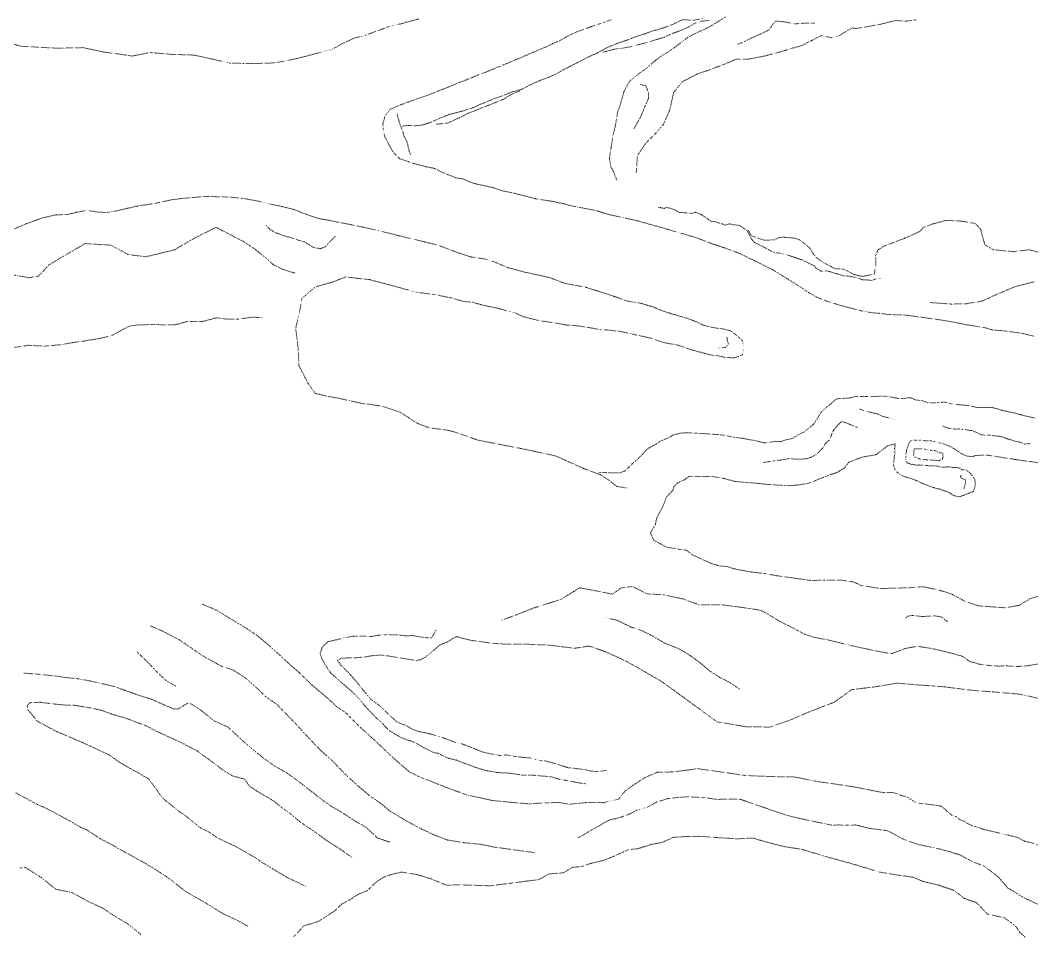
# Model space of a CAD drawing. Extents: x 682410 to 689460, y 7661803 to 7669124.
# Drawn here: x 687240.5 to 687582.7, y 7667131.1 to 7667440.4 of the extents above; entities that cross this region are included whole.
import ezdxf

# ---------------------------------------------------------------- set-up
doc = ezdxf.new("R2010")
doc.units = 0
doc.header["$MEASUREMENT"] = 0
doc.linetypes.add('DOT', pattern=[0.25, 0, -0.25])
doc.layers.add('02 TOE_Line', color=1, linetype='DOT', lineweight=20)

msp = doc.modelspace()

# ---------------------------------------------------------------- linework, layer by layer
at = {"layer": '02 TOE_Line'}
for points in [[(687375.21, 7667440.77, 4244.4), (687369.28, 7667439.18, 4244.01), (687364.95, 7667438.13, 4243.48), (687363.01, 7667437.4, 4243.66), (687359.73, 7667436.19, 4243.29), (687357.31, 7667435.26, 4242.93), (687353.39, 7667434.27, 4242.71), (687349.55, 7667432.48, 4242.45), (687345.92, 7667430.47, 4242.17), (687339.71, 7667428.86, 4241.91), (687334.92, 7667427.61, 4241.74), (687328.6, 7667426.25, 4241.58), (687324.32, 7667425.78, 4241.85), (687319.99, 7667425.75, 4241.75), (687315.83, 7667425.75, 4241.65), (687311.31, 7667425.81, 4241.54), (687305.43, 7667427.21, 4241.39), (687299.2, 7667428.56, 4241.68), (687291.52, 7667428.81, 4241.6), (687284.35, 7667429.42, 4241.53), (687278.53, 7667428.24, 4241.45), (687268.77, 7667429.59, 4241.45), (687261.67, 7667431.08, 4241.47), (687252.96, 7667430.89, 4241.44), (687240.6, 7667431.55, 4242.22), (687234.61, 7667433.37, 4242.48)], [(687583.27, 7667333.43, 4225.26), (687578.9, 7667334.47, 4225.61), (687573.15, 7667335.22, 4226), (687569.51, 7667335.5, 4226.32), (687567.21, 7667336.2, 4226.5), (687564.92, 7667336.59, 4226.63), (687560.52, 7667337.29, 4226.97), (687555.9, 7667338.24, 4227.36), (687550.74, 7667339.05, 4227.84), (687540.38, 7667340.51, 4228.91), (687537.24, 7667340.67, 4229.19), (687534.08, 7667340.72, 4229.41), (687531.08, 7667341.16, 4229.62), (687527.95, 7667341.41, 4229.82), (687524.21, 7667342.22, 4230.06), (687522.33, 7667342.66, 4230.19), (687518.09, 7667343.78, 4230.49), (687513.22, 7667345.28, 4230.83), (687509.71, 7667346.73, 4231.04), (687507.13, 7667348.18, 4231.16), (687504.91, 7667349.73, 4231.22), (687500.24, 7667352.67, 4231.33), (687494.96, 7667355.92, 4231.53), (687488.86, 7667358.96, 4231.75), (687483.55, 7667361.54, 4231.99), (687478.85, 7667363.26, 4232.24), (687474.53, 7667364.69, 4232.53), (687469.54, 7667366.59, 4233.01), (687464.88, 7667368, 4233.56), (687456.93, 7667370.32, 4234.52), (687449.27, 7667372.45, 4235.4), (687439.22, 7667374.67, 4236.28), (687435.23, 7667375.97, 4236.63), (687426.98, 7667377.5, 4237.32), (687424.5, 7667378.17, 4237.54), (687420.79, 7667379, 4237.85), (687414.68, 7667379.94, 4238.34), (687410.12, 7667381.17, 4238.72), (687407.15, 7667381.9, 4238.96), (687403.67, 7667382.63, 4239.23), (687400.49, 7667383.66, 4239.49), (687397.77, 7667384.3, 4239.75), (687394.77, 7667384.9, 4240.01), (687392.32, 7667385.7, 4240.23), (687390.2, 7667386.66, 4240.4), (687387.85, 7667387.02, 4240.57), (687383.51, 7667388.74, 4240.88), (687380.64, 7667390.18, 4241.09), (687377.75, 7667390.77, 4241.19), (687373.53, 7667391.84, 4241.26), (687371.65, 7667392.5, 4241.28), (687368.88, 7667393.44, 4241.29), (687366.51, 7667395.79, 4241.31), (687363.83, 7667400.82, 4241.89), (687363.23, 7667403.41, 4241.72), (687363.16, 7667405.37, 4241.75), (687363.9, 7667408.06, 4242.06), (687365.24, 7667409.64, 4242.57), (687365.56, 7667410.14, 4242.7), (687367.64, 7667411.11, 4242.88), (687369.53, 7667411.88, 4243.06), (687371.74, 7667412.65, 4243.13), (687374.01, 7667413.54, 4243.25), (687376.36, 7667414.31, 4243.29), (687378.53, 7667415.04, 4243.38), (687380.8, 7667416.01, 4243.58), (687382.89, 7667416.81, 4243.67), (687384.93, 7667417.59, 4243.85), (687387.05, 7667418.46, 4243.99), (687389.22, 7667419.36, 4244.15), (687391.43, 7667420.19, 4244.27), (687393.63, 7667421.08, 4244.39), (687395.68, 7667421.97, 4244.67), (687397.91, 7667422.77, 4244.71), (687400.15, 7667423.66, 4244.85), (687402.13, 7667424.57, 4245), (687404.24, 7667425.34, 4245.1), (687406.21, 7667426.2, 4245.22), (687408.28, 7667427.07, 4245.33), (687410.22, 7667427.86, 4245.46), (687412.23, 7667428.77, 4245.51), (687414.25, 7667429.62, 4245.65), (687416.35, 7667430.52, 4245.77), (687418.38, 7667431.33, 4245.98), (687420.58, 7667432.4, 4246.1), (687422.77, 7667433.35, 4246.32), (687424.78, 7667434.5, 4246.48), (687427.05, 7667435.65, 4246.72), (687429.05, 7667436.52, 4246.85), (687431.31, 7667437.34, 4247.02), (687433.71, 7667438.2, 4247.19), (687436.07, 7667439, 4247.29), (687438.3, 7667439.79, 4247.4), (687440.43, 7667440.5, 4247.55)], [(687369.63, 7667404.52, 4243.32), (687371.83, 7667404.77, 4243.42), (687373.71, 7667404.6, 4243.59), (687376.57, 7667404.86, 4243.67), (687379.67, 7667405.94, 4243.64), (687382.87, 7667407.44, 4243.78), (687385.95, 7667408.53, 4243.71), (687388.94, 7667409.3, 4244.05), (687393.62, 7667410.72, 4244.29), (687396.41, 7667412.02, 4244.93), (687400.57, 7667413.72, 4244.5), (687403.27, 7667414.61, 4244.12), (687406.25, 7667415.88, 4244.11), (687410.09, 7667416.94, 4244.01), (687412.68, 7667418.35, 4244.25), (687416.5, 7667420.02, 4244.6), (687419.41, 7667421.11, 4244.63), (687422.26, 7667422.43, 4244.17), (687424.12, 7667423.54, 4244.18), (687426.36, 7667424.67, 4244.47), (687429.07, 7667426.08, 4244.66), (687432.75, 7667427.95, 4244.6), (687435.85, 7667429.34, 4244.89), (687439.28, 7667431.22, 4245.67), (687442.83, 7667432.65, 4246.14), (687446, 7667433.7, 4246.55), (687449.18, 7667434.96, 4246.93), (687452.17, 7667435.89, 4247.16), (687454.46, 7667436.74, 4247.86), (687458.21, 7667437.81, 4248.38), (687461.53, 7667439.07, 4249.13), (687464.47, 7667440.54, 4250.15), (687468.13, 7667440.33, 4249.91), (687471.52, 7667440.91, 4250.66)], [(687437.55, 7667429.56, 4245.69), (687441.18, 7667430.48, 4245.88), (687444.16, 7667430.89, 4246.3), (687447.44, 7667431.46, 4246.55), (687449.32, 7667432.02, 4246.68), (687453.07, 7667432.9, 4247.07), (687455.61, 7667433.78, 4247.8), (687458.39, 7667434.67, 4247.59), (687460.52, 7667435.65, 4248.41), (687464.29, 7667437, 4248.59), (687466.76, 7667438.17, 4248.92), (687468.87, 7667439.39, 4249.23), (687470.81, 7667440, 4249.42), (687474.35, 7667440.43, 4249.89)], [(687479.31, 7667441.62, 4250.62), (687474.44, 7667438.57, 4249.81), (687471.96, 7667437.29, 4249.25), (687468.76, 7667435.84, 4248.38), (687466.32, 7667434.59, 4247.76), (687462.61, 7667431.7, 4247.14), (687459.78, 7667429.71, 4246.32), (687457.4, 7667428.28, 4245.36), (687455.29, 7667426.69, 4244.61), (687451.96, 7667423.79, 4244.58), (687450.11, 7667422.55, 4244.76), (687446.61, 7667419.71, 4245.13), (687444.71, 7667416.19, 4245.05), (687443.68, 7667412.36, 4244.58), (687442.53, 7667409.21, 4244.11), (687441.87, 7667404.98, 4243.74), (687441.04, 7667401.51, 4243.42), (687440.32, 7667397.23, 4243.14), (687439.78, 7667393.54, 4242.52), (687440.15, 7667391.04, 4242.11), (687441.1, 7667389.24, 4242.3), (687442.35, 7667386.02, 4241.98)], [(687448.86, 7667388.82, 4241.09), (687449.26, 7667394.54, 4241.21), (687452.05, 7667398.72, 4241.4), (687455.57, 7667402.22, 4241.12), (687458.03, 7667405.09, 4241.53), (687460.14, 7667409.78, 4243.1), (687461.49, 7667415.83, 4244.05), (687464.45, 7667419.53, 4244.72), (687469.5, 7667422.17, 4244.56), (687473.51, 7667423.51, 4244.02), (687478.91, 7667425.55, 4243.11), (687482.9, 7667427.22, 4242.77), (687486.91, 7667427.19, 4243.55), (687491.1, 7667428.01, 4244.18), (687493.34, 7667428.52, 4244.25), (687496.22, 7667429.31, 4244.05), (687497.87, 7667429.75, 4243.7), (687501.18, 7667430.77, 4243.07), (687504.62, 7667431.67, 4243.65), (687508.29, 7667433.54, 4244.43), (687511.47, 7667435.13, 4245.47), (687515.09, 7667434.42, 4244.42), (687517.35, 7667435.04, 4243.77), (687521.92, 7667437.77, 4243.86), (687523.28, 7667437.57, 4244.16), (687527.9, 7667438.35, 4244.58), (687530.57, 7667438.8, 4244.81), (687536.66, 7667440.25, 4245), (687540.3, 7667440.05, 4245.48), (687543.61, 7667440.49, 4244.65)], [(687509.15, 7667439.31, 4249.61), (687505.88, 7667439.35, 4249.41), (687502.34, 7667439.12, 4249.29), (687499.17, 7667439.8, 4249.3), (687495.86, 7667440.09, 4249.61), (687493.73, 7667437, 4249.6), (687490.1, 7667435.35, 4249.69), (687487.45, 7667434.16, 4249.73), (687485.3, 7667433.04, 4249.86), (687482.99, 7667432.11, 4249.75)], [(687409.32, 7667416.42, 4243.99), (687406.25, 7667415.06, 4244.14), (687403.73, 7667413.49, 4244.31), (687398.52, 7667411.44, 4244.05), (687395.94, 7667410.39, 4243.59), (687391.94, 7667408.82, 4242.89), (687389.06, 7667407.36, 4242.37), (687385.09, 7667405.56, 4241.88), (687381.03, 7667405.14, 4241.62)], [(687448.12, 7667403.65, 4244.81), (687450.28, 7667407.53, 4244.85), (687451.8, 7667411.14, 4245.3), (687452.98, 7667413.82, 4245.68), (687453, 7667415.86, 4245.68), (687452.12, 7667418.2, 4245.47), (687450.02, 7667418.63, 4245.92)], [(687372.52, 7667394.95, 4242.83), (687372.08, 7667396.04, 4242.97), (687371.25, 7667399.3, 4243.1), (687370.27, 7667401.2, 4243.25), (687369.57, 7667403.53, 4243.33), (687369.1, 7667404.53, 4243.44), (687368.5, 7667406.57, 4243.67), (687367.95, 7667408.71, 4243.78)], [(687485.23, 7667329.98, 4231.14), (687484.79, 7667331.87, 4231.2), (687483.69, 7667332.91, 4231.29), (687482.43, 7667334.01, 4231.38), (687480.83, 7667335.19, 4231.52), (687478.47, 7667335.85, 4231.68), (687476.36, 7667336.1, 4231.82), (687475.07, 7667336.3, 4231.9), (687473.15, 7667336.65, 4232.05), (687471.02, 7667337.34, 4232.21), (687469.51, 7667338.2, 4232.35), (687464.9, 7667339.8, 4232.72), (687460.41, 7667341.12, 4233.08), (687457.4, 7667342.1, 4233.32), (687454.91, 7667343.2, 4233.56), (687452.79, 7667343.84, 4233.74), (687450.83, 7667344.46, 4233.9), (687448.33, 7667344.95, 4234.12), (687447.45, 7667344.99, 4234.2), (687445.69, 7667345.36, 4234.37), (687441.47, 7667346.87, 4234.83), (687438.14, 7667347.93, 4235.2), (687435.11, 7667348.91, 4235.52), (687431.98, 7667349.94, 4235.85), (687428.36, 7667350.61, 4236.19), (687424.78, 7667351.25, 4236.54), (687419.44, 7667353.28, 4237.09), (687411.47, 7667355.02, 4237.79), (687405.65, 7667356.54, 4238.37), (687400.38, 7667358.73, 4238.91), (687397.52, 7667359.55, 4239.18), (687393.09, 7667360.2, 4239.58), (687389, 7667361.47, 4239.95), (687385.83, 7667362.7, 4240.21), (687381.89, 7667364.19, 4240.5), (687377.19, 7667365.35, 4240.77), (687372.36, 7667366.48, 4240.99), (687368.39, 7667367.46, 4241.08), (687364.43, 7667368.45, 4241.12), (687360.55, 7667369.39, 4241.13), (687356.56, 7667370.28, 4241.15), (687352.53, 7667371.11, 4241.12), (687348.36, 7667371.91, 4241.1), (687344.09, 7667372.79, 4241.11), (687341.43, 7667373.22, 4241.12), (687337.16, 7667374.66, 4241.15), (687332.92, 7667376.33, 4241.21), (687328.38, 7667377.43, 4241.3), (687324.04, 7667378.34, 4241.29), (687320.52, 7667379.25, 4241.33), (687315.03, 7667380.17, 4241.36), (687310.82, 7667380.5, 4241.29), (687303.45, 7667380.73, 4241.29), (687295.84, 7667380.09, 4241.11), (687291.49, 7667379.56, 4241.11), (687287.54, 7667378.67, 4241.04), (687284.32, 7667378.07, 4240.95), (687280, 7667377.46, 4240.98), (687276.78, 7667376.69, 4240.84), (687272.87, 7667375.82, 4241), (687270.04, 7667375.28, 4241.06), (687266.95, 7667375.37, 4240.88), (687263.04, 7667375.99, 4240.64), (687259.49, 7667375.34, 4240.63), (687256.31, 7667374.57, 4240.77), (687252.62, 7667374.51, 4240.44), (687248.08, 7667373.47, 4240.43), (687242.69, 7667371.52, 4240.55), (687236.15, 7667368.75, 4240.61)], [(687531.33, 7667352.99, 4230.08), (687529.3, 7667352.63, 4230.08), (687528.84, 7667352.26, 4230.33), (687526.56, 7667352.47, 4230.22), (687525.35, 7667352.52, 4230.1), (687524.22, 7667352.97, 4230.18), (687522.69, 7667353.33, 4230.41), (687520.75, 7667353.73, 4230.36), (687519.07, 7667353.85, 4230.32), (687516.67, 7667354.57, 4230.29), (687513.3, 7667355.53, 4230.59), (687511.44, 7667355.36, 4231.11), (687509.53, 7667356.54, 4231.63), (687509.12, 7667357.19, 4231.88), (687505.38, 7667359.05, 4232.19), (687500.31, 7667360.8, 4232.65), (687497.07, 7667361.58, 4232.1), (687495.65, 7667361.69, 4232.39), (687494.22, 7667362.31, 4232.58), (687491.15, 7667364.03, 4232.09), (687488.82, 7667365.14, 4231.98), (687487.93, 7667366.19, 4232.02), (687486.5, 7667368.9, 4233.44), (687485.56, 7667369.71, 4233.83), (687483.56, 7667371.02, 4233.6), (687482.18, 7667371.06, 4233.74), (687480.39, 7667371.45, 4233.74), (687479.01, 7667370.97, 4234.38), (687477.41, 7667371.62, 4234.17), (687476.64, 7667371.73, 4234.65), (687475.26, 7667372.19, 4235.02), (687474.1, 7667372.31, 4235.39), (687473.15, 7667373.05, 4236.36), (687470.92, 7667374.54, 4236.14), (687468.92, 7667375.42, 4236.01), (687467.52, 7667374.97, 4236.8), (687465.54, 7667375.18, 4237.15), (687464.24, 7667375.24, 4237.6), (687463.24, 7667375.37, 4238.27), (687461.98, 7667376.17, 4238.41), (687460.71, 7667376.6, 4238.43), (687459.21, 7667377.01, 4238.59), (687458.29, 7667376.62, 4238.98), (687457.06, 7667376.93, 4238.95), (687456.05, 7667377.07, 4239.37)], [(687586.6, 7667361.33, 4231.97), (687581.82, 7667362.66, 4232.34), (687576.49, 7667362, 4232.73), (687569.56, 7667362.68, 4232.87), (687566.83, 7667364.36, 4232.78), (687566.11, 7667366.71, 4233.12), (687565.37, 7667369.65, 4233.95), (687563.49, 7667371.56, 4234.54), (687558.9, 7667372.36, 4234.22), (687553.68, 7667372.61, 4234.18), (687549.52, 7667371.5, 4233.34), (687545.91, 7667370.22, 4231.87), (687545.07, 7667369.02, 4231.26), (687542.44, 7667367.75, 4231.31), (687539.56, 7667366.54, 4231.13), (687535.44, 7667364.94, 4231.1), (687533.04, 7667364.06, 4231.07), (687530.72, 7667362.72, 4230.97), (687529.83, 7667360.78, 4231.1), (687529.94, 7667357.63, 4231.18), (687529.4, 7667354.47, 4231.17), (687525.51, 7667353.62, 4230.84), (687522.6, 7667354.25, 4230.85), (687519.06, 7667356.11, 4231.17), (687516.09, 7667356.23, 4231.38), (687511.46, 7667358.76, 4231.57), (687509.75, 7667360.05, 4231.9), (687508.57, 7667361.55, 4232.44), (687507.71, 7667363.12, 4233.15), (687506.39, 7667364.29, 4233.41), (687504.08, 7667366.01, 4233.18), (687502.54, 7667366.54, 4232.86), (687500.86, 7667366.76, 4233.02), (687498.92, 7667366.89, 4233.23), (687497.12, 7667366.85, 4233.5), (687495.72, 7667366.05, 4234.08), (687492.13, 7667365.86, 4232.72), (687487.8, 7667367.34, 4232.35), (687486.69, 7667369.39, 4233.68)], [(687224.42, 7667356.48, 4233.4), (687229.63, 7667356.01, 4233.42), (687235.69, 7667354.56, 4233.46), (687243.39, 7667353.21, 4233.13), (687246.66, 7667353.76, 4233.06), (687250.28, 7667357.62, 4232.76), (687255.64, 7667360.83, 4232.87), (687262.41, 7667364.76, 4232.87), (687271.16, 7667364.21, 4233.51), (687276.91, 7667361.05, 4233.71), (687282.91, 7667360.29, 4234.34), (687292.62, 7667362.62, 4235.75), (687299.6, 7667366.72, 4236.12), (687306.74, 7667370.25, 4236.17), (687316.03, 7667365.42, 4237.03), (687320.06, 7667362.74, 4236.3), (687321.01, 7667361.93, 4235.74), (687322.89, 7667360.43, 4235.42), (687326.2, 7667357.54, 4235.53), (687329.2, 7667356.06, 4235.22), (687333.33, 7667354.78, 4235.62)], [(687323.7, 7667370.82, 4241.56), (687324.95, 7667369.56, 4241.34), (687326.72, 7667368.49, 4241.31), (687329.46, 7667367.46, 4240.94), (687331.42, 7667366.92, 4240.96), (687333.78, 7667366.17, 4240.7), (687336.57, 7667365.3, 4240.3), (687339.62, 7667363.46, 4240.62), (687341.9, 7667363, 4240.16), (687343.67, 7667363.66, 4240.27), (687345, 7667365.18, 4240.68), (687347.17, 7667367.38, 4242.25)], [(687485.07, 7667328.74, 4231.14), (687484.8, 7667327.14, 4230.76), (687482.13, 7667326.05, 4230.7), (687478.95, 7667326.24, 4230.62), (687476.19, 7667326.83, 4230.74), (687474.38, 7667326.98, 4230.57), (687470.36, 7667328.04, 4230.6), (687466.34, 7667329.19, 4230.58), (687463.11, 7667330.33, 4230.53), (687458.17, 7667331.27, 4230.52), (687453.92, 7667332.72, 4230.53), (687450.35, 7667333.49, 4230.38), (687447.65, 7667334.1, 4230.32), (687443.5, 7667335.02, 4230.27), (687438.77, 7667335.54, 4230.19), (687436.59, 7667335.7, 4230.24), (687432.43, 7667336.4, 4230.31), (687428.87, 7667336.92, 4230.42), (687425.28, 7667337.18, 4230.4), (687420.44, 7667338.03, 4230.46), (687416.4, 7667338.61, 4230.8), (687410.88, 7667339.91, 4230.69), (687407.84, 7667341.27, 4230.68), (687404.58, 7667342.08, 4230.76), (687402.07, 7667342.86, 4230.88), (687396.19, 7667344.1, 4230.9), (687393.29, 7667344.94, 4230.56), (687390.55, 7667345.15, 4230.63), (687386.55, 7667346.31, 4230.72), (687384.99, 7667346.6, 4230.99), (687380.69, 7667347.5, 4230.65), (687374.34, 7667348.3, 4230.53), (687370.23, 7667349.44, 4230.55), (687366.13, 7667350.58, 4230.58), (687358.61, 7667352.54, 4230.33), (687354.59, 7667352.99, 4230.7), (687350.56, 7667353.45, 4231.08), (687346.11, 7667351.71, 4230.37), (687340.39, 7667350.14, 4230.58), (687335.77, 7667346.24, 4230.75), (687335.04, 7667342.05, 4230.49), (687333.65, 7667336.17, 4230.28), (687334.47, 7667329.21, 4229.94), (687334.76, 7667323.42, 4230.07), (687337.79, 7667317.51, 4230.12), (687340.26, 7667314.06, 4230.1), (687343.33, 7667313.31, 4229.81), (687348.04, 7667312.41, 4229.6), (687355.59, 7667310.77, 4229.75), (687362.85, 7667309.7, 4229.84), (687369.04, 7667307.67, 4229.81), (687374.73, 7667303.96, 4229.99), (687378.74, 7667302.4, 4230.25), (687382.81, 7667301.88, 4230.1), (687385.45, 7667301.52, 4230.2), (687389.54, 7667300.28, 4230.25), (687395.22, 7667298.24, 4230.37), (687400.16, 7667297.28, 4230.44), (687405.1, 7667296.32, 4230.51), (687409.79, 7667295.39, 4230.58), (687414.47, 7667294.45, 4230.66), (687421.73, 7667292.83, 4230.64), (687426.43, 7667290.71, 4230.74), (687431.14, 7667288.6, 4230.83), (687436.75, 7667286.53, 4230.74), (687439.44, 7667284.79, 4230.68), (687442.28, 7667282.56, 4230.63), (687445.93, 7667282, 4230.53)], [(687548.29, 7667344.79, 4230.79), (687555.56, 7667344.28, 4230.97), (687560.71, 7667344.41, 4230.65), (687566.05, 7667345.34, 4230.85), (687570.39, 7667347.4, 4230.42), (687576.98, 7667350.14, 4230.56), (687583.65, 7667351.86, 4230.46)], [(687237.14, 7667329.37, 4232.84), (687243.16, 7667330.33, 4232.82), (687248.56, 7667330.04, 4232.4), (687254.13, 7667330.52, 4232.32), (687258.14, 7667331.22, 4232.45), (687262.17, 7667331.79, 4232.18), (687266.5, 7667332.48, 4232.19), (687271.18, 7667333.5, 4232.46), (687275.54, 7667335.9, 4232.39), (687277.49, 7667336.85, 4232.35), (687280.31, 7667337.2, 4232.51), (687283.09, 7667337.3, 4232.52), (687286.06, 7667337.38, 4232.67), (687289.65, 7667337.19, 4232.72), (687293.13, 7667337.32, 4232.78), (687296.75, 7667338.33, 4232.84), (687302.12, 7667338.35, 4233.09), (687306.88, 7667339.64, 4233.61), (687310.67, 7667339.15, 4233.96), (687314, 7667339.15, 4234.34), (687318.65, 7667339.81, 4234.56), (687322.42, 7667339.77, 4234.86)], [(687476.85, 7667329.39, 4231.97), (687479.12, 7667329.64, 4231.87), (687480.07, 7667330.76, 4232.08), (687479.78, 7667331.72, 4232.32), (687479.48, 7667332.71, 4232.37), (687479.65, 7667333.03, 4232.25)], [(687436.35, 7667287.24, 4230.51), (687438.04, 7667287.25, 4230.47), (687440.58, 7667287.12, 4230.38), (687443.12, 7667287.13, 4230.31), (687445.01, 7667287.78, 4230.23), (687446.37, 7667289.12, 4230.15), (687447.96, 7667290.62, 4230.17), (687449.4, 7667291.85, 4230.25), (687451.37, 7667293.83, 4230.27), (687452.23, 7667294.91, 4230.15), (687453.49, 7667295.78, 4230.19), (687455.7, 7667297, 4230.16), (687457.18, 7667297.94, 4230.25), (687459.95, 7667299.09, 4230.4), (687461.28, 7667299.94, 4230.39), (687463.59, 7667300.55, 4230.55), (687465.86, 7667300.74, 4230.5), (687468.82, 7667300.58, 4230.71), (687471.92, 7667300.44, 4230.75), (687473.46, 7667300.32, 4230.72), (687476.63, 7667300.09, 4230.69), (687479.01, 7667299.85, 4230.7), (687481.38, 7667299.32, 4230.73), (687482.28, 7667299.12, 4230.77), (687484.95, 7667298.85, 4230.73), (687486.27, 7667298.54, 4230.75), (687488.71, 7667298.11, 4230.62), (687492.28, 7667297.3, 4230.68), (687495.85, 7667297.78, 4230.73), (687497.83, 7667297.78, 4230.72), (687499.79, 7667298.4, 4230.85), (687501.51, 7667298.77, 4230.78), (687503.27, 7667299.66, 4230.77), (687504.38, 7667300.39, 4230.8), (687505.7, 7667301.02, 4230.78), (687507.66, 7667302.65, 4230.86), (687508.86, 7667303.59, 4230.88), (687510.06, 7667305.48, 4230.91), (687511.43, 7667307.75, 4230.76), (687513.47, 7667309.56, 4230.74), (687515.19, 7667310.94, 4230.64), (687516.19, 7667311.94, 4230.52), (687517.2, 7667312.26, 4230.38), (687521.11, 7667312.49, 4229.99), (687522.83, 7667312.95, 4229.96), (687525.17, 7667313, 4229.84), (687526.79, 7667313.01, 4229.75), (687528.21, 7667312.98, 4229.77), (687530.26, 7667313.01, 4229.53), (687532.3, 7667313.16, 4229.22), (687534.61, 7667312.85, 4229.09), (687537.4, 7667312.37, 4228.91), (687539.57, 7667312.35, 4228.66), (687541.39, 7667312.63, 4228.43), (687543.92, 7667311.7, 4227.84), (687545.41, 7667311.69, 4227.85), (687547.56, 7667310.91, 4227.76), (687550.04, 7667310.82, 4227.62), (687550.93, 7667310.93, 4227.63), (687552.25, 7667311.03, 4227.45), (687553.55, 7667311.03, 4227.52), (687554.99, 7667310.6, 4227.38), (687556.71, 7667310.31, 4227.34), (687558.79, 7667310.16, 4227.1), (687560.39, 7667310, 4226.89), (687562.32, 7667309.72, 4226.6), (687564.29, 7667309.25, 4226.38), (687566.55, 7667309.3, 4226.07), (687568.96, 7667309.3, 4225.77), (687569.73, 7667309.14, 4225.72), (687570.61, 7667308.9, 4225.63), (687571.66, 7667308.59, 4225.54), (687572.52, 7667308.33, 4225.53), (687574.03, 7667307.97, 4225.46), (687575.72, 7667307.63, 4225.29), (687577.08, 7667307.34, 4225.21), (687579.21, 7667306.74, 4225.07), (687582.62, 7667305.96, 4224.86), (687584.21, 7667305.62, 4224.75)], [(687536.39, 7667305.24, 4229.47), (687532.31, 7667306.26, 4229.48), (687531.2, 7667306.76, 4229.94), (687530.35, 7667307.12, 4230.16), (687528.31, 7667307.62, 4230.55), (687527.03, 7667307.94, 4231), (687525.85, 7667308.28, 4231.12), (687524.63, 7667308.69, 4231.54), (687524.51, 7667308.72, 4231.68)], [(687523.61, 7667302.54, 4230.29), (687521.47, 7667303.4, 4230.71), (687519.66, 7667304.16, 4230.81), (687518.2, 7667304.45, 4230.66), (687517.03, 7667303.29, 4230.8), (687515.57, 7667301.49, 4230.77), (687514.86, 7667300.05, 4230.63), (687514.37, 7667298.46, 4230.51), (687512.81, 7667297.01, 4230.44), (687511.78, 7667295.39, 4230.55), (687510.52, 7667294.07, 4230.56), (687509.54, 7667293.18, 4230.55), (687507.82, 7667292.34, 4230.73), (687506.38, 7667291.93, 4230.74), (687504.22, 7667291.76, 4230.77), (687501.68, 7667291.86, 4230.39), (687500.49, 7667291.96, 4230.31), (687497.64, 7667291.45, 4230.33), (687495.82, 7667291.24, 4230.26), (687493.93, 7667290.94, 4230.26), (687492.33, 7667290.71, 4230.28), (687491.66, 7667290.57, 4230.32)], [(687552.63, 7667302.98, 4227.03), (687553.72, 7667302.47, 4227.25), (687554.65, 7667302.27, 4226.89), (687556.04, 7667302.04, 4227), (687557.16, 7667301.91, 4226.9), (687558.28, 7667302.03, 4226.96), (687559.28, 7667301.88, 4227.14), (687560.28, 7667301.82, 4227), (687561.49, 7667301.54, 4226.9), (687562.36, 7667301.5, 4226.72), (687563.54, 7667300.98, 4226.5), (687564.49, 7667300.6, 4226.32), (687565.54, 7667300.05, 4226.24), (687566.61, 7667299.95, 4226), (687568.65, 7667299.9, 4226.33), (687569.94, 7667299.7, 4226), (687571.51, 7667299.58, 4225.75), (687572.98, 7667299.23, 4225.79), (687574.6, 7667298.61, 4225.59), (687575.92, 7667298.21, 4225.4), (687577.26, 7667297.78, 4225.16), (687578.53, 7667297.59, 4225.06), (687580.29, 7667296.9, 4224.99), (687582.38, 7667297.09, 4224.87)], [(687585.2, 7667290.54, 4220.69), (687577.15, 7667291.67, 4220.9), (687567.89, 7667293.12, 4221.05), (687563.34, 7667293.05, 4221.27), (687563.08, 7667292.65, 4221.25), (687562.05, 7667292.65, 4221.25), (687560.4, 7667292.92, 4221.18), (687558.79, 7667293.74, 4221.52), (687557.29, 7667294.67, 4221.39), (687556.3, 7667295.42, 4221.33), (687554.7, 7667296.22, 4221.3), (687553.28, 7667296.82, 4221.29), (687552.07, 7667297.3, 4221.3), (687551.39, 7667297.23, 4221.33), (687549.7, 7667297.71, 4221.37), (687548.88, 7667297.94, 4221.39), (687548.24, 7667297.96, 4221.41), (687547.62, 7667297.98, 4221.46), (687546.81, 7667298.04, 4221.47), (687545.87, 7667298.11, 4221.5), (687544.63, 7667298.22, 4221.59), (687543.53, 7667298.15, 4221.58), (687542.14, 7667298.26, 4221.56), (687541.52, 7667297.87, 4221.47), (687541.01, 7667296.86, 4221.35), (687540.52, 7667295.45, 4221.36), (687540.3, 7667294.63, 4221.37), (687540.09, 7667293.54, 4221.4), (687540.08, 7667292.41, 4221.4), (687540.01, 7667291.5, 4221.45), (687540.13, 7667290.95, 4221.4), (687540.64, 7667290.52, 4221.33), (687541.73, 7667290.09, 4221.28), (687542.87, 7667289.91, 4221.32), (687543.56, 7667289.76, 4221.27), (687544.47, 7667289.81, 4221.35), (687547.02, 7667289.66, 4221.23), (687547.85, 7667289.54, 4221.31), (687548.88, 7667289.51, 4221.26), (687550.32, 7667289.49, 4221.21), (687551.39, 7667289.22, 4221.21), (687553, 7667289.03, 4221.19), (687554.28, 7667289.21, 4221.18), (687556.18, 7667288.97, 4221.32), (687558.02, 7667288.89, 4221.12), (687558.95, 7667288.34, 4221.12), (687559.74, 7667288.12, 4221.1), (687560.53, 7667288.07, 4221.01), (687561.58, 7667287.27, 4221.13), (687562.07, 7667286.77, 4221), (687562.7, 7667285.96, 4220.99), (687563.46, 7667284.83, 4221.01), (687563.54, 7667282.75, 4220.97), (687562.85, 7667280.82, 4220.95), (687562.04, 7667280.49, 4221.01), (687561.1, 7667280.15, 4220.97), (687560.19, 7667279.82, 4221.01), (687559.45, 7667279.51, 4221.01), (687558.9, 7667279.25, 4221.01), (687557.81, 7667279.07, 4221.05), (687556.36, 7667279.43, 4221.1), (687555.48, 7667279.97, 4221.08), (687554.7, 7667280.51, 4221.15), (687551.47, 7667281.67, 4221.16), (687550.58, 7667281.86, 4221.17), (687549.41, 7667282.15, 4221.18), (687547.82, 7667282.71, 4221.17), (687546.83, 7667283.17, 4221.19), (687546.03, 7667283.43, 4221.18), (687545.01, 7667283.86, 4221.19), (687544.07, 7667284.39, 4221.19), (687543.31, 7667284.62, 4221.23), (687542.18, 7667285.08, 4221.19), (687541.44, 7667285.37, 4221.25), (687540.25, 7667285.73, 4221.31), (687538.58, 7667286.22, 4221.23), (687538.11, 7667286.56, 4221.24), (687537.34, 7667287.2, 4221.37), (687536.57, 7667287.9, 4221.4), (687536.25, 7667288.59, 4221.45), (687535.99, 7667289.15, 4221.48), (687535.91, 7667289.92, 4221.47), (687535.94, 7667290.61, 4221.51), (687536.07, 7667291.47, 4221.53), (687536.09, 7667292.32, 4221.55), (687536.27, 7667293.09, 4221.55), (687536.33, 7667294.19, 4221.42), (687536.3, 7667294.91, 4221.4), (687536.22, 7667295.5, 4221.46), (687536.39, 7667296.15, 4221.43), (687536.47, 7667296.98, 4221.43), (687533.85, 7667296.26, 4221.63), (687530.05, 7667293.31, 4221.62), (687525.25, 7667292.46, 4221.62), (687520.76, 7667290.76, 4221.62), (687519.26, 7667288.79, 4221.61), (687516.61, 7667287.21, 4221.61), (687513.89, 7667286.33, 4221.61), (687510.23, 7667284.83, 4221.61), (687509.09, 7667284.35, 4221.61), (687506.28, 7667283.44, 4221.61), (687502.78, 7667282.94, 4221.6), (687499.43, 7667282.84, 4221.6), (687493.06, 7667283.25, 4221.56), (687490.26, 7667283.58, 4221.52), (687487.04, 7667283.8, 4221.49), (687482.19, 7667284.28, 4221.47), (687478.33, 7667285.3, 4221.44), (687474.84, 7667285.91, 4221.41), (687470.61, 7667285.89, 4221.39), (687466.65, 7667285.94, 4221.36), (687465.06, 7667284.73, 4221.34), (687463.02, 7667283.87, 4221.32), (687461.49, 7667282.39, 4221.31), (687461.27, 7667281.16, 4221.3), (687460.23, 7667280.14, 4221.29), (687458.96, 7667278.86, 4221.28), (687458.31, 7667276.83, 4221.26), (687457.71, 7667275.5, 4221.25), (687456.34, 7667272.96, 4221.23), (687455.77, 7667271.8, 4221.22), (687455.33, 7667269.68, 4221.2), (687453.65, 7667266.8, 4221.18), (687454.84, 7667264.31, 4221.15), (687457.21, 7667263.06, 4221.14), (687459.2, 7667261.96, 4221.15), (687463.19, 7667261.31, 4221.23), (687465.88, 7667260.92, 4221.33), (687468.05, 7667259.31, 4221.16), (687473.98, 7667256.61, 4220.92), (687477.12, 7667255.61, 4220.94), (687479.53, 7667255.45, 4220.85), (687482.51, 7667254.54, 4220.85), (687487.81, 7667253.59, 4220.89), (687492.64, 7667253.02, 4220.91), (687496.32, 7667252.35, 4221.03), (687502.26, 7667251.52, 4220.97), (687508.1, 7667250.69, 4220.9), (687512.6, 7667250.87, 4220.84), (687518.2, 7667250.85, 4220.75), (687522.31, 7667250.22, 4220.67), (687524.88, 7667249.07, 4220.72), (687531.48, 7667248, 4221.04), (687540.95, 7667248.24, 4221.13), (687545.82, 7667248.62, 4221.26), (687551.61, 7667247.4, 4221.38), (687555.6, 7667246.1, 4221.29), (687560.21, 7667243.59, 4221.4), (687564.42, 7667242.15, 4221.22), (687569.28, 7667241.8, 4220.86), (687573.61, 7667241.49, 4221), (687578.33, 7667242.28, 4220.99), (687582.07, 7667244.5, 4220.72), (687586.93, 7667246.11, 4220.65)], [(687542.7, 7667293.01, 4218.72), (687542.81, 7667294.9, 4218.6), (687543.2, 7667295.33, 4218.69), (687545.99, 7667295.32, 4218.67), (687547.22, 7667294.98, 4218.66), (687548.56, 7667294.77, 4218.65), (687549.92, 7667294.75, 4218.64), (687551.07, 7667294.06, 4218.63), (687552.53, 7667293.79, 4218.76), (687552.66, 7667292.81, 4218.85), (687552.48, 7667291.88, 4218.93), (687551.36, 7667291.23, 4218.91), (687549.65, 7667291.46, 4218.88), (687548.24, 7667291.51, 4218.85), (687547.03, 7667291.57, 4218.83), (687545.52, 7667291.77, 4218.81), (687544.58, 7667291.91, 4218.79), (687543.56, 7667292.35, 4218.77), (687543.04, 7667292.58, 4218.77)], [(687558.74, 7667286.35, 4222), (687558.5, 7667285.7, 4222.04), (687559.07, 7667285.26, 4221.95), (687560.09, 7667284.9, 4221.95), (687560.29, 7667284.56, 4221.9), (687560.23, 7667283.78, 4221.92), (687560.04, 7667282.93, 4221.91), (687559.84, 7667282.24, 4221.95), (687559.7, 7667281.7, 4222.05)], [(687403.35, 7667237.27, 4204.55), (687408, 7667238.97, 4205.32), (687413.86, 7667241.31, 4206.17), (687418.86, 7667242.87, 4207.03), (687423.38, 7667244.33, 4208.01), (687427.77, 7667247.01, 4208.68), (687429.64, 7667248.25, 4209.08), (687434.54, 7667247.35, 4209.6), (687440.79, 7667246.09, 4210.24), (687443.78, 7667248.21, 4210.84), (687447.55, 7667248.69, 4211.06), (687452.57, 7667246.17, 4210.69), (687458.02, 7667245.89, 4211.32), (687464.72, 7667244.46, 4211.78), (687470.08, 7667242.48, 4211.51), (687477.89, 7667242.47, 4212.06), (687482.63, 7667241.88, 4212.15), (687487.23, 7667241.24, 4211.88), (687491.06, 7667240.61, 4211.45), (687497.47, 7667236.88, 4210.95), (687502.19, 7667234.46, 4210.87), (687505.8, 7667232.55, 4210.57), (687508.82, 7667231.54, 4210.51), (687514.05, 7667230.55, 4210.4), (687518.69, 7667229.37, 4210.36), (687523.14, 7667228.34, 4210.32), (687529.78, 7667226.91, 4210.27), (687535.28, 7667225.93, 4210.36), (687539.94, 7667227.73, 4210.64), (687544.08, 7667228.43, 4210.87), (687549.19, 7667227.63, 4210.92), (687556.01, 7667225.97, 4210.72), (687559.24, 7667225.03, 4210.9), (687561.69, 7667223.32, 4210.65), (687565.12, 7667222.35, 4210.75), (687568.16, 7667221.96, 4210.73), (687571.17, 7667221.75, 4210.55), (687574.21, 7667221.8, 4210.67), (687578.2, 7667221.63, 4210.8), (687581.56, 7667221.88, 4210.83), (687586.08, 7667222.67, 4211.06)], [(687302.16, 7667242.68, 4190.85), (687307.01, 7667240.59, 4190.82), (687312.19, 7667237.41, 4190.91), (687317.11, 7667234.45, 4190.95), (687321.07, 7667231.74, 4191.14), (687326.38, 7667227.18, 4190.93), (687331.43, 7667222.52, 4191.07), (687334.95, 7667219.44, 4190.98), (687339.11, 7667215.36, 4190.93), (687344.54, 7667210.81, 4191.03), (687347.36, 7667208.14, 4190.93), (687350.75, 7667205.8, 4191.03), (687355.19, 7667201.31, 4191), (687359.69, 7667197.23, 4190.95), (687363.7, 7667193.49, 4191.04), (687365.78, 7667191.51, 4190.85), (687369.36, 7667188.31, 4190.63), (687372.08, 7667185.98, 4190.52), (687376.08, 7667183.94, 4190.41), (687379.34, 7667182.79, 4190.43), (687383.51, 7667181.08, 4190.45), (687387.5, 7667179.61, 4190.56), (687391.72, 7667178.09, 4190.63), (687395.8, 7667177.22, 4190.52), (687399.97, 7667176.29, 4190.56), (687406.3, 7667175.64, 4190.38), (687412.66, 7667175.12, 4190.23), (687417.94, 7667175.44, 4190.24), (687422.79, 7667175.59, 4190.43), (687426.15, 7667174.98, 4190.16), (687432.21, 7667175.56, 4190.75), (687437.83, 7667175.51, 4191.12), (687442.97, 7667176.74, 4191.03), (687445.16, 7667179.56, 4191.27), (687448.07, 7667181.59, 4191), (687451.75, 7667183.98, 4190.76), (687456.04, 7667185.82, 4190.73), (687460.82, 7667185.9, 4190.99), (687465.73, 7667186.46, 4191.03), (687469.54, 7667187.04, 4191.12), (687477.85, 7667185.88, 4191.07), (687484.82, 7667184.81, 4191.34), (687489.04, 7667184.56, 4191.47), (687495.45, 7667184.34, 4191.29), (687502.5, 7667184.2, 4191.39), (687509.57, 7667182.76, 4190.28), (687521.9, 7667180.97, 4190.28), (687532.55, 7667178.9, 4190.88), (687535.69, 7667178.99, 4190.88), (687537.2, 7667178.41, 4190.88), (687538.59, 7667177.93, 4190.82), (687540.25, 7667177.53, 4190.98), (687541.95, 7667176.49, 4190.94), (687543.4, 7667175.6, 4190.76), (687544.71, 7667175.27, 4190.68), (687546.79, 7667175.08, 4190.75), (687548.89, 7667174.81, 4190.82), (687550.35, 7667174.6, 4190.89), (687551.82, 7667174.38, 4190.71), (687553.02, 7667173.62, 4190.78), (687554.11, 7667172.43, 4191.18), (687555.59, 7667171.32, 4190.63), (687556.97, 7667170.86, 4190.64), (687558.08, 7667169.92, 4190.73), (687559.73, 7667169.21, 4190.55), (687560.99, 7667168.44, 4190.82), (687562.58, 7667167.71, 4190.56), (687564.56, 7667167.11, 4190.57), (687566.74, 7667166.31, 4190.68), (687567.38, 7667166.26, 4190.87), (687574.83, 7667164.5, 4191.79), (687577.78, 7667163.78, 4192.85), (687580.35, 7667162.44, 4193.66), (687582.11, 7667162.04, 4194.1), (687585.19, 7667161.01, 4194.63)], [(687483.83, 7667213.94, 4210.8), (687480.89, 7667215.98, 4210.77), (687476.96, 7667218.02, 4210.74), (687473.61, 7667220.15, 4210.72), (687471, 7667222.44, 4210.7), (687467, 7667225.38, 4210.67), (687463.24, 7667227.66, 4210.64), (687458.58, 7667229.46, 4210.61), (687454.42, 7667231.91, 4210.58), (687450.66, 7667233.79, 4210.56), (687447.06, 7667234.94, 4210.54), (687442.49, 7667237.22, 4210.51), (687438.32, 7667238.12, 4210.48)], [(687554.21, 7667236.75, 4220.22), (687552.62, 7667237.99, 4220.31), (687551.72, 7667238.5, 4220.34), (687549.84, 7667238.72, 4220.23), (687546.82, 7667238.58, 4220.15), (687545.6, 7667238.54, 4220.16), (687542.32, 7667238.86, 4220.1), (687540.95, 7667238.75, 4220.2), (687539.9, 7667237.92, 4219.89)], [(687284.62, 7667235.35, 4180.91), (687288.85, 7667233.44, 4181.12), (687294.39, 7667230.55, 4181.05), (687298.47, 7667227.76, 4180.93), (687301.95, 7667225.36, 4180.76), (687304.76, 7667223.76, 4180.77), (687308.52, 7667221.71, 4180.76), (687312.51, 7667220.39, 4180.92), (687316.34, 7667217.95, 4181.02), (687320.06, 7667214.74, 4181.01), (687323.54, 7667211.36, 4180.87), (687327.26, 7667208.79, 4180.97), (687330.42, 7667205.57, 4180.92), (687333.65, 7667202.22, 4181), (687337.06, 7667198.49, 4180.91), (687341.76, 7667193.52, 4180.85), (687345.91, 7667189.84, 4180.99), (687350.43, 7667185.12, 4180.76), (687354.74, 7667181.17, 4180.62), (687358.33, 7667178.15, 4180.58), (687362.5, 7667175.21, 4180.55), (687365.72, 7667172.55, 4180.46), (687371.76, 7667169, 4180.5), (687376.21, 7667166.59, 4180.47), (687380.76, 7667164.5, 4180.71), (687385.09, 7667162.86, 4180.78), (687390.4, 7667161.98, 4180.9), (687396.28, 7667161.42, 4181.2), (687400.71, 7667160.5, 4181.16), (687407.65, 7667159.54, 4181.26), (687414.29, 7667158.63, 4181.55)], [(687381.12, 7667233.91, 4200.58), (687379.67, 7667231.35, 4200.4), (687377.27, 7667231.37, 4200.33), (687373.08, 7667232.1, 4200.31), (687370.8, 7667231.97, 4200.33), (687368.13, 7667232.31, 4200.4), (687364.58, 7667232.39, 4200.47), (687361.59, 7667232.17, 4200.33), (687359.27, 7667231.76, 4200.3), (687356.11, 7667231.91, 4200.13), (687353.24, 7667231.87, 4200.06), (687351, 7667231.5, 4200.06), (687346.92, 7667230.51, 4200.2), (687344.53, 7667229.97, 4200.44), (687342.69, 7667228.21, 4200.76), (687341.92, 7667226.09, 4200.69), (687342.53, 7667224.24, 4200.64), (687344.04, 7667221.56, 4200.53), (687345.54, 7667219.34, 4200.64), (687348.85, 7667216.38, 4200.63), (687351.91, 7667213.82, 4200.73), (687354.41, 7667211.5, 4200.67), (687357.27, 7667208.04, 4200.47), (687358.81, 7667206.34, 4200.44), (687361.46, 7667203.68, 4200.46), (687362.77, 7667202.57, 4200.52), (687364.25, 7667200.95, 4200.42), (687365.44, 7667199.8, 4200.37), (687367.23, 7667198.73, 4200.38), (687368.95, 7667197.74, 4200.4), (687370.89, 7667196.92, 4200.46), (687372.64, 7667196.39, 4200.53), (687374.83, 7667195.41, 4200.45), (687376.11, 7667194.57, 4200.34), (687378.39, 7667193.45, 4200.18), (687380.04, 7667192.59, 4200.15), (687381.93, 7667192.12, 4200.22), (687382.98, 7667191.62, 4200.21), (687385.44, 7667190.49, 4200.15), (687388.05, 7667189.92, 4200.25), (687390.87, 7667188.75, 4200.22), (687392.7, 7667188.16, 4200.34), (687394.65, 7667187.37, 4200.35), (687396.48, 7667186.84, 4200.35), (687397.44, 7667186.56, 4200.32), (687398.61, 7667186.29, 4200.32), (687400.29, 7667185.96, 4200.33), (687401.91, 7667185.76, 4200.31), (687403.28, 7667185.6, 4200.2), (687404.37, 7667185.59, 4200.23), (687405.84, 7667185.51, 4200.28), (687410.16, 7667184.87, 4200.3), (687414.13, 7667184.79, 4200.43), (687418.08, 7667184.45, 4200.51), (687420.1, 7667184.24, 4200.51), (687422.72, 7667183.49, 4200.57), (687424.97, 7667183.06, 4200.76), (687427.95, 7667182.51, 4200.59), (687430.27, 7667182.07, 4200.62), (687431.9, 7667181.92, 4200.76)], [(687585.83, 7667210.6, 4200.93), (687578.66, 7667212.23, 4200.85), (687573.99, 7667212.63, 4200.84), (687569.33, 7667213.03, 4200.83), (687561.57, 7667213.64, 4200.75), (687557.37, 7667214.19, 4200.79), (687553.17, 7667214.73, 4200.83), (687549.16, 7667215.02, 4200.82), (687545.14, 7667215.3, 4200.81), (687541.04, 7667215.63, 4200.83), (687536.94, 7667215.96, 4200.85), (687530.47, 7667214.85, 4201), (687526.1, 7667214.31, 4201.1), (687521.72, 7667213.77, 4201.2), (687515.88, 7667209.53, 4201.35), (687512.09, 7667208.08, 4201.24), (687508.29, 7667206.63, 4201.13), (687504.58, 7667205.06, 4200.99), (687500.87, 7667203.48, 4200.85), (687493.84, 7667201.1, 4200.59), (687485.94, 7667201.22, 4201.23), (687481.08, 7667202.04, 4201.08), (687476.22, 7667202.85, 4200.93), (687470.11, 7667207.31, 4200.99), (687464.01, 7667211.77, 4201.04), (687457.9, 7667216.23, 4201.1), (687451.66, 7667219.88, 4201.33), (687446.51, 7667222.83, 4201.39), (687442.54, 7667224.77, 4201.35), (687437.86, 7667226.82, 4201.13), (687433.86, 7667228.25, 4200.87), (687432.58, 7667228.49, 4200.87), (687428.15, 7667227.77, 4200.76), (687419.25, 7667228.85, 4200.7), (687412.18, 7667229.13, 4200.61), (687405.79, 7667229.11, 4200.57), (687400.75, 7667229.4, 4200.63), (687392.71, 7667230.49, 4200.72), (687388.01, 7667231.74, 4200.73), (687384.56, 7667229.74, 4201.45), (687382.48, 7667228.92, 4200.82), (687379.86, 7667226.71, 4200.9), (687377.57, 7667224.79, 4200.73), (687376.1, 7667224, 4200.29), (687374.58, 7667223.58, 4200.19), (687364.66, 7667225.21, 4200.34), (687362.93, 7667225.44, 4200.39), (687359.99, 7667225.34, 4200.38), (687357.11, 7667224.85, 4200.28), (687353.73, 7667224.52, 4200.32), (687351.21, 7667224.5, 4200.27), (687349.08, 7667224.42, 4200.35), (687347.82, 7667223.68, 4200.34), (687348.81, 7667222.16, 4200.4), (687350.76, 7667220.28, 4200.39), (687352.19, 7667218.8, 4200.44), (687353.58, 7667217.21, 4200.52), (687355.2, 7667215.25, 4200.54), (687357.46, 7667212.45, 4200.38), (687359.09, 7667210.53, 4200.35), (687361.45, 7667208.81, 4200.26), (687363.4, 7667207.11, 4200.37), (687364.7, 7667205.76, 4200.33), (687367.84, 7667202.88, 4200.38), (687371.44, 7667201.4, 4200.26), (687372.99, 7667200.42, 4200.29), (687375.5, 7667199.57, 4200.27), (687378.81, 7667198.88, 4200.29), (687381.13, 7667198.15, 4200.23), (687383.26, 7667197.55, 4200.15), (687385.27, 7667196.82, 4200.06), (687387.31, 7667196, 4200.04), (687389.93, 7667195.42, 4200.04), (687392.77, 7667194.32, 4199.97), (687394.55, 7667193.6, 4199.96), (687397.29, 7667192.55, 4199.99), (687399.01, 7667192.16, 4200.06), (687402.75, 7667191.48, 4200.1), (687404.78, 7667191.7, 4200.04), (687407.25, 7667191.21, 4200.07), (687410.79, 7667190.82, 4200.08), (687413.04, 7667190.66, 4200.04), (687416.27, 7667189.78, 4200.05), (687418.03, 7667189.65, 4200.08), (687421.72, 7667188.7, 4200.14), (687425.63, 7667187.4, 4200.16), (687431.65, 7667186.68, 4200.21), (687433.75, 7667186.15, 4200.21), (687436.15, 7667186.09, 4200.35), (687438.96, 7667186.44, 4200.43)], [(687280.01, 7667226.53, 4179.92), (687283.83, 7667222.83, 4179.33), (687286.94, 7667219.5, 4178.6), (687289.7, 7667216.94, 4178.02), (687293.08, 7667214.94, 4177.29)], [(687365.38, 7667162.19, 4175.87), (687361.37, 7667163.53, 4175.61), (687357.45, 7667167.16, 4174.88), (687354.21, 7667169, 4174.65), (687348.86, 7667172.49, 4174.22), (687346.18, 7667173.97, 4173.92), (687342.88, 7667176.24, 4173.44), (687339.5, 7667178.91, 4173.11), (687335.09, 7667182.36, 4172.65), (687330.55, 7667185.65, 4172.28), (687326.41, 7667187.96, 4172.16), (687322.03, 7667191.14, 4172.15), (687316.36, 7667195.88, 4173.19), (687310.64, 7667201.15, 4173.86), (687306.04, 7667203.2, 4174.48), (687301.5, 7667206.87, 4174.81), (687297.9, 7667209.19, 4175.21), (687297.03, 7667209.15, 4175.45), (687294.01, 7667207.32, 4175.3), (687292.23, 7667207.28, 4175.56), (687288.43, 7667208.94, 4175.82), (687284.88, 7667210.5, 4176.36), (687279.44, 7667212.26, 4176.81), (687275.92, 7667213.51, 4177.29), (687272.12, 7667214.88, 4177.64), (687268.23, 7667215.79, 4178.08), (687264.22, 7667216.69, 4178.48), (687259.79, 7667217.49, 4178.89), (687255.23, 7667217.94, 4179.37), (687253.15, 7667218.29, 4179.8), (687246.62, 7667218.99, 4180.16), (687241.66, 7667219.36, 4180.29)], [(687336.99, 7667147.22, 4182.52), (687333, 7667149.15, 4182.49), (687330.98, 7667150.1, 4182.62), (687325.81, 7667153.16, 4182.47), (687322.18, 7667155.35, 4182.34), (687320.32, 7667156.69, 4182.44), (687316.79, 7667158.71, 4182.52), (687313.15, 7667160.77, 4182.45), (687307.23, 7667163.58, 4182.18), (687304.37, 7667165.54, 4182.24), (687301.39, 7667166.99, 4182.35), (687296.53, 7667170.98, 4182), (687294.56, 7667172.31, 4182.16), (687289.81, 7667176.05, 4182.03), (687288.25, 7667177.5, 4182.24), (687286.08, 7667180.67, 4182.32), (687283.77, 7667183.61, 4182.1), (687280.43, 7667185.63, 4181.88), (687277.75, 7667187.01, 4181.68), (687274.08, 7667189.19, 4181.57), (687270.55, 7667191.66, 4181.35), (687268.2, 7667192.75, 4181.47), (687264.24, 7667194.64, 4181.36), (687260.36, 7667196.38, 4181.25), (687258.11, 7667197.32, 4181.33), (687252.76, 7667199.62, 4181.16), (687250.79, 7667200.66, 4181.23), (687246.23, 7667203.1, 4181.11), (687243.04, 7667206.99, 4180.63), (687242.88, 7667208.58, 4180.38), (687243.97, 7667209.42, 4180.24), (687247.28, 7667209.49, 4180.02), (687252.35, 7667208.86, 4179.3), (687255.76, 7667208.56, 4178.9), (687258.8, 7667208.46, 4178.63), (687264.29, 7667207.58, 4177.79), (687267.9, 7667206.78, 4177.55), (687271.35, 7667205.51, 4177.32), (687276.54, 7667203.99, 4176.6), (687282.84, 7667201.61, 4175.79), (687286.48, 7667199.71, 4175.3), (687291.4, 7667197.49, 4174.81), (687295.78, 7667195.4, 4174.36), (687300.34, 7667193.01, 4173.75), (687305.26, 7667189.42, 4172.99), (687308.7, 7667186.78, 4172.48), (687312.29, 7667184.57, 4172.05), (687316.35, 7667183.5, 4172.05), (687318.09, 7667181.03, 4172.3), (687320.97, 7667179.15, 4172.42), (687325.88, 7667176.3, 4172.42), (687329.19, 7667173.67, 4172.69), (687332.16, 7667171.53, 4173.03), (687335, 7667169.09, 4173.4), (687339.58, 7667166, 4173.55), (687344.14, 7667162.7, 4173.99), (687348.73, 7667159.77, 4174.64), (687352.73, 7667156.93, 4175.27)], [(687238.99, 7667178.82, 4181.02), (687240.95, 7667177.77, 4181.3), (687246.37, 7667174.84, 4181.14), (687248.48, 7667173.97, 4181.43), (687253.39, 7667171.42, 4181.26), (687257.16, 7667169.39, 4181.36), (687260.79, 7667167.19, 4181.52), (687263.08, 7667166.23, 4181.64), (687268.1, 7667162.96, 4181.58), (687270.35, 7667161.91, 4181.8), (687275.78, 7667158.8, 4181.75), (687278, 7667157.62, 4181.88), (687281.99, 7667155.42, 4181.93), (687285.91, 7667153.1, 4182.03), (687289.53, 7667150.71, 4182.07), (687291.57, 7667149.3, 4182.13), (687296.37, 7667145.47, 4181.98), (687298.73, 7667144.05, 4182.14), (687302.63, 7667141.89, 4182.2), (687306.22, 7667139.66, 4182.22), (687309.85, 7667137.52, 4182.24), (687313.93, 7667135.68, 4182.24), (687317.62, 7667133.59, 4182.39)], [(687429.26, 7667163.64, 4182.29), (687431.64, 7667165, 4182.25), (687433.44, 7667166.14, 4182.2), (687437.22, 7667168.22, 4182.13), (687439.58, 7667169.59, 4182.08), (687441.38, 7667169.99, 4182.05), (687444.19, 7667170.77, 4182), (687446.67, 7667171.72, 4181.96), (687449.23, 7667173.07, 4181.91), (687452.71, 7667174, 4181.83), (687455.89, 7667175.78, 4181.8), (687459.81, 7667176.93, 4181.71), (687463.33, 7667177.34, 4181.65), (687466.47, 7667177.49, 4181.6), (687471.89, 7667177.23, 4181.51), (687476.3, 7667176.62, 4181.43), (687480.84, 7667176.76, 4181.36), (687484.02, 7667176.66, 4181.3), (687487.38, 7667175.49, 4181.24), (687491.57, 7667174.09, 4181.17), (687496.86, 7667172.15, 4181.08), (687500.9, 7667170.92, 4180.99), (687505.82, 7667169.82, 4181.05), (687510.21, 7667168.9, 4180.76), (687514.85, 7667167.95, 4180.71), (687517.75, 7667167.96, 4180.72), (687520.37, 7667167.91, 4180.59), (687522.9, 7667167.96, 4180.65), (687524.4, 7667167.65, 4180.61), (687528.3, 7667166.72, 4180.68), (687534.04, 7667166.01, 4180.57), (687539.04, 7667163.22, 4180.61), (687544.35, 7667161.37, 4180.56), (687550.74, 7667160.02, 4180.77), (687555.33, 7667158.8, 4180.94), (687558.4, 7667157.81, 4180.9), (687562.69, 7667155.54, 4181.08), (687566.59, 7667154.02, 4181.39), (687571.3, 7667150.43, 4181.22), (687574.44, 7667146.73, 4180.83), (687580.11, 7667143.28, 4180.89), (687586.32, 7667140.36, 4180.45)], [(687333.05, 7667130.19, 4171.78), (687336.44, 7667133.82, 4171.82), (687341.21, 7667135.24, 4171.52), (687343.97, 7667137.02, 4171.44), (687346.74, 7667138.81, 4171.36), (687349.3, 7667141.23, 4171.32), (687351.73, 7667142.56, 4171.28), (687354.32, 7667144.17, 4171.34), (687355.2, 7667144.69, 4171.25), (687357.89, 7667145.74, 4171.3), (687360.49, 7667148.32, 4171.45), (687363.02, 7667150.09, 4171.21), (687365.46, 7667151.05, 4170.99), (687369.46, 7667152.02, 4171.02), (687374.87, 7667151.13, 4170.87), (687379.13, 7667149.85, 4170.99), (687384.56, 7667147.63, 4170.8), (687390.03, 7667147.67, 4170.99), (687395.39, 7667147.52, 4170.89), (687399.46, 7667147.38, 4170.85), (687406.35, 7667148.23, 4170.97), (687411.69, 7667148.96, 4170.93), (687415.83, 7667149.43, 4170.9), (687419.37, 7667151.41, 4170.88), (687424.28, 7667151.77, 4170.85), (687427.27, 7667153.64, 4171.07), (687430.32, 7667153.85, 4171.21), (687433.5, 7667154.97, 4171.23), (687435.86, 7667155.52, 4171.24), (687437.73, 7667155.98, 4171.24), (687440.85, 7667157.2, 4171.24), (687444.52, 7667158.87, 4171.25), (687446.41, 7667159.65, 4171.25), (687449.46, 7667159.94, 4171.25), (687453.65, 7667161.32, 4171.29), (687457.31, 7667161.97, 4171.33), (687461.47, 7667163.78, 4171.55), (687466.45, 7667164.1, 4171.43), (687471.01, 7667164.1, 4171.32), (687476.11, 7667163.71, 4171.18), (687482.97, 7667163.28, 4170.87), (687488.21, 7667163.55, 4170.76), (687493.64, 7667162.01, 4170.63), (687499.2, 7667160.61, 4170.65), (687504.9, 7667159.71, 4170.67), (687512.99, 7667157.27, 4170.59), (687521.82, 7667154.84, 4170.62), (687531.39, 7667151.98, 4170.7), (687536.58, 7667151.12, 4170.59), (687542.33, 7667150.34, 4170.54), (687545.8, 7667148.88, 4170.51), (687551.31, 7667147.56, 4170.65), (687556.22, 7667145.89, 4170.85), (687559.96, 7667143.06, 4171.06), (687564, 7667141.65, 4171.11), (687567.63, 7667137.8, 4171.15), (687570.89, 7667137.12, 4171.17), (687573.26, 7667136.63, 4171.18), (687575.57, 7667135.01, 4171.19), (687577.51, 7667133.36, 4171.21), (687578.55, 7667131.67, 4171.24), (687580.6, 7667129.84, 4171.29)], [(687281.25, 7667130.9, 4171.05), (687276.73, 7667134.59, 4170.99), (687272.2, 7667137.24, 4171.2), (687268.28, 7667139.88, 4171.44), (687263.93, 7667141.82, 4170.93), (687257.86, 7667145.12, 4170.58), (687252.52, 7667146.2, 4171), (687247.51, 7667150.2, 4170.45), (687242.2, 7667153.59, 4170.42), (687240.12, 7667153.43, 4173.32)]]:
    msp.add_polyline3d(points, dxfattribs=at)

doc.saveas('drawing.dxf')
